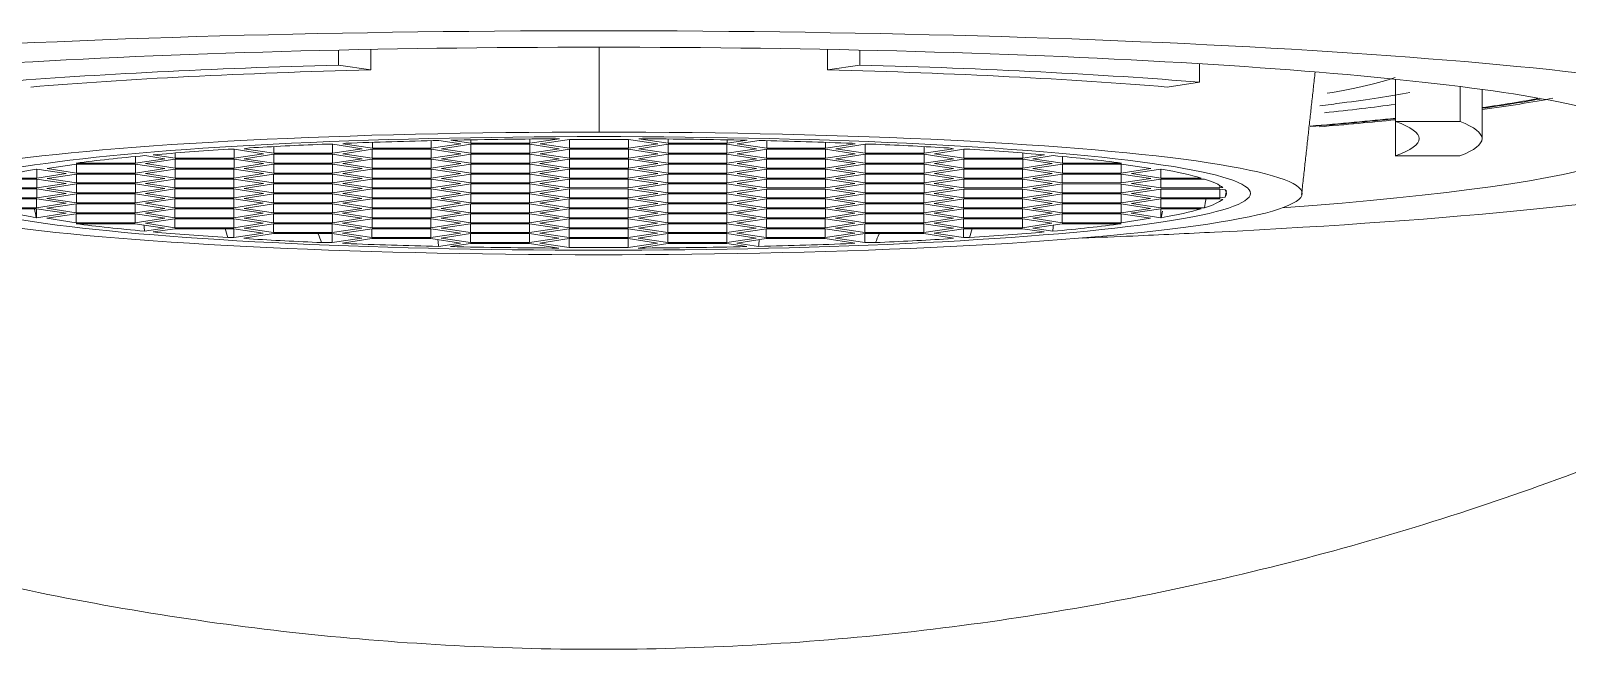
# Model space of a CAD drawing. Extents: x 1155 to 2284, y 0 to 827.
# Drawn here: x 1431.25 to 1450.82, y 231.4 to 239.27 of the extents above; entities that cross this region are included whole.
import ezdxf

# ---------------------------------------------------------------- set-up
doc = ezdxf.new("R2010")
doc.units = 0
doc.header["$LTSCALE"] = 3
doc.header["$MEASUREMENT"] = 0
doc.layers.add('1', color=7, linetype='CONTINUOUS')

msp = doc.modelspace()

# ---------------------------------------------------------------- linework, layer by layer
at = {"layer": '1', "color": 7, "linetype": 'Continuous', "lineweight": 18}
for p, q in [((1435.173, 239.024), (1435.173, 238.834)), ((1435.583, 239.033), (1435.583, 238.772)), ((1441.4, 239.033), (1441.4, 238.772)), ((1441.811, 239.024), (1441.811, 238.834)), ((1435.583, 238.772), (1435.173, 238.834)), ((1441.811, 238.834), (1441.4, 238.772)), ((1446.14, 238.851), (1446.14, 238.616)), ((1445.729, 238.554), (1446.14, 238.616)), ((1448.634, 238.653), (1448.634, 237.679)), ((1448.636, 238.653), (1448.636, 238.115)), ((1449.458, 238.56), (1449.458, 238.115)), ((1449.738, 237.897), (1449.738, 238.524)), ((1449.458, 238.115), (1448.636, 238.115)), ((1434.348, 237.796), (1434.348, 237.712)), ((1434.963, 237.825), (1435.099, 237.825)), ((1435.098, 237.825), (1435.098, 237.712)), ((1435.099, 237.825), (1435.474, 237.769)), ((1435.229, 237.832), (1435.267, 237.838)), ((1435.604, 237.775), (1435.229, 237.832)), ((1435.604, 237.85), (1435.604, 237.775)), ((1436.354, 237.871), (1436.354, 237.775)), ((1436.73, 237.832), (1436.354, 237.775)), ((1436.452, 237.874), (1436.73, 237.832)), ((1436.484, 237.769), (1436.86, 237.825)), ((1436.86, 237.838), (1436.603, 237.877)), ((1436.859, 237.825), (1436.859, 237.712)), ((1436.86, 237.882), (1436.86, 237.838)), ((1437.61, 237.838), (1436.86, 237.838)), ((1436.86, 237.825), (1437.61, 237.825)), ((1437.986, 237.895), (1437.61, 237.838)), ((1437.61, 237.893), (1437.61, 237.838)), ((1437.61, 237.825), (1437.61, 237.712)), ((1437.61, 237.825), (1437.985, 237.769)), ((1437.74, 237.832), (1438.116, 237.888)), ((1438.115, 237.775), (1437.74, 237.832)), ((1437.983, 237.895), (1437.986, 237.895)), ((1438.115, 237.888), (1438.115, 237.775)), ((1438.116, 237.888), (1438.866, 237.888)), ((1438.866, 237.888), (1438.866, 237.775)), ((1438.866, 237.888), (1439.241, 237.832)), ((1439.241, 237.832), (1438.866, 237.775)), ((1439.371, 237.838), (1438.996, 237.895)), ((1438.996, 237.895), (1438.998, 237.895)), ((1438.996, 237.769), (1439.371, 237.825)), ((1439.371, 237.892), (1439.371, 237.838)), ((1440.122, 237.838), (1439.371, 237.838)), ((1439.371, 237.825), (1439.371, 237.712)), ((1439.371, 237.825), (1440.122, 237.825)), ((1440.121, 237.825), (1440.121, 237.712)), ((1440.122, 237.882), (1440.122, 237.838)), ((1440.378, 237.877), (1440.122, 237.838)), ((1440.122, 237.825), (1440.497, 237.768)), ((1440.252, 237.832), (1440.529, 237.874)), ((1440.627, 237.775), (1440.252, 237.832)), ((1440.627, 237.871), (1440.627, 237.775)), ((1441.377, 237.85), (1441.377, 237.775)), ((1441.753, 237.832), (1441.377, 237.775)), ((1441.507, 237.768), (1441.883, 237.825)), ((1441.714, 237.837), (1441.753, 237.832)), ((1441.882, 237.825), (1441.882, 237.712)), ((1441.883, 237.825), (1442.018, 237.825)), ((1442.633, 237.796), (1442.633, 237.712)), ((1432.586, 237.67), (1432.586, 237.586)), ((1432.962, 237.642), (1432.586, 237.586)), ((1432.706, 237.681), (1432.962, 237.642)), ((1432.716, 237.579), (1433.092, 237.636)), ((1433.092, 237.649), (1432.814, 237.691)), ((1433.091, 237.636), (1433.091, 237.522)), ((1433.092, 237.714), (1433.092, 237.649)), ((1433.842, 237.649), (1433.092, 237.649)), ((1433.092, 237.636), (1433.842, 237.636)), ((1433.766, 237.762), (1433.843, 237.762)), ((1433.842, 237.762), (1433.842, 237.649)), ((1434.218, 237.705), (1433.842, 237.649)), ((1433.842, 237.636), (1433.842, 237.522)), ((1433.842, 237.636), (1434.217, 237.579)), ((1433.843, 237.762), (1434.218, 237.705)), ((1433.972, 237.642), (1434.348, 237.699)), ((1434.347, 237.586), (1433.972, 237.642)), ((1433.973, 237.769), (1434.04, 237.779)), ((1434.348, 237.712), (1433.973, 237.769)), ((1434.347, 237.699), (1434.347, 237.586)), ((1435.098, 237.712), (1434.348, 237.712)), ((1434.348, 237.699), (1435.098, 237.699)), ((1435.474, 237.769), (1435.098, 237.712)), ((1435.098, 237.699), (1435.098, 237.586)), ((1435.098, 237.699), (1435.473, 237.642)), ((1435.473, 237.642), (1435.098, 237.586)), ((1435.228, 237.705), (1435.604, 237.762)), ((1435.603, 237.649), (1435.228, 237.705)), ((1435.228, 237.579), (1435.603, 237.636)), ((1435.603, 237.762), (1435.603, 237.649)), ((1436.354, 237.649), (1435.603, 237.649)), ((1435.603, 237.636), (1435.603, 237.522)), ((1435.603, 237.636), (1436.354, 237.636)), ((1436.354, 237.775), (1435.604, 237.775)), ((1435.604, 237.762), (1436.354, 237.762)), ((1436.353, 237.636), (1436.353, 237.522)), ((1436.354, 237.762), (1436.354, 237.649)), ((1436.354, 237.762), (1436.729, 237.705)), ((1436.729, 237.705), (1436.354, 237.649)), ((1436.354, 237.636), (1436.729, 237.579)), ((1436.859, 237.712), (1436.484, 237.769)), ((1436.484, 237.642), (1436.859, 237.699)), ((1436.859, 237.586), (1436.484, 237.642)), ((1437.61, 237.712), (1436.859, 237.712)), ((1436.859, 237.699), (1436.859, 237.586)), ((1436.859, 237.699), (1437.61, 237.699)), ((1437.609, 237.699), (1437.609, 237.586)), ((1437.985, 237.642), (1437.609, 237.586)), ((1437.985, 237.769), (1437.61, 237.712)), ((1437.61, 237.699), (1437.985, 237.642)), ((1437.739, 237.579), (1438.115, 237.636)), ((1437.74, 237.705), (1438.115, 237.762)), ((1438.115, 237.649), (1437.74, 237.705)), ((1438.114, 237.636), (1438.114, 237.522)), ((1438.866, 237.775), (1438.115, 237.775)), ((1438.115, 237.762), (1438.115, 237.649)), ((1438.115, 237.762), (1438.866, 237.762)), ((1438.865, 237.649), (1438.115, 237.649)), ((1438.115, 237.636), (1438.865, 237.636)), ((1438.865, 237.762), (1438.865, 237.649)), ((1439.241, 237.705), (1438.865, 237.649)), ((1438.865, 237.636), (1438.865, 237.522)), ((1438.865, 237.636), (1439.24, 237.579)), ((1438.866, 237.762), (1439.241, 237.705)), ((1438.995, 237.642), (1439.371, 237.699)), ((1439.37, 237.585), (1438.995, 237.642)), ((1439.371, 237.712), (1438.996, 237.769)), ((1439.37, 237.699), (1439.37, 237.585)), ((1440.121, 237.712), (1439.371, 237.712)), ((1439.371, 237.699), (1440.121, 237.699)), ((1440.497, 237.768), (1440.121, 237.712)), ((1440.121, 237.699), (1440.121, 237.585)), ((1440.121, 237.699), (1440.496, 237.642)), ((1440.496, 237.642), (1440.121, 237.585)), ((1440.251, 237.705), (1440.627, 237.762)), ((1440.626, 237.649), (1440.251, 237.705)), ((1440.251, 237.579), (1440.626, 237.636)), ((1440.626, 237.762), (1440.626, 237.649)), ((1441.377, 237.649), (1440.626, 237.649)), ((1440.626, 237.636), (1440.626, 237.522)), ((1440.626, 237.636), (1441.377, 237.636)), ((1441.377, 237.775), (1440.627, 237.775)), ((1440.627, 237.762), (1441.377, 237.762)), ((1441.376, 237.636), (1441.376, 237.522)), ((1441.377, 237.762), (1441.377, 237.649)), ((1441.377, 237.762), (1441.752, 237.705)), ((1441.752, 237.705), (1441.377, 237.649)), ((1441.377, 237.636), (1441.752, 237.579)), ((1441.882, 237.712), (1441.507, 237.768)), ((1441.507, 237.642), (1441.882, 237.699)), ((1441.882, 237.585), (1441.507, 237.642)), ((1442.633, 237.712), (1441.882, 237.712)), ((1441.882, 237.699), (1441.882, 237.585)), ((1441.882, 237.699), (1442.633, 237.699)), ((1442.632, 237.699), (1442.632, 237.585)), ((1443.008, 237.642), (1442.632, 237.585)), ((1443.008, 237.768), (1442.633, 237.712)), ((1442.633, 237.699), (1443.008, 237.642)), ((1442.762, 237.579), (1443.138, 237.635)), ((1442.763, 237.705), (1443.138, 237.762)), ((1443.138, 237.649), (1442.763, 237.705)), ((1442.941, 237.779), (1443.008, 237.768)), ((1443.137, 237.635), (1443.137, 237.522)), ((1443.138, 237.762), (1443.138, 237.649)), ((1443.138, 237.762), (1443.215, 237.762)), ((1443.888, 237.649), (1443.138, 237.649)), ((1443.138, 237.635), (1443.888, 237.635)), ((1443.888, 237.714), (1443.888, 237.649)), ((1444.166, 237.69), (1443.888, 237.649)), ((1443.888, 237.635), (1443.888, 237.522)), ((1443.888, 237.635), (1444.263, 237.579)), ((1444.018, 237.642), (1444.275, 237.681)), ((1444.393, 237.585), (1444.018, 237.642)), ((1444.393, 237.67), (1444.393, 237.585)), ((1448.634, 237.679), (1449.456, 237.679)), ((1431.326, 237.509), (1431.33, 237.509)), ((1431.33, 237.509), (1431.33, 237.396)), ((1431.33, 237.509), (1431.705, 237.453)), ((1431.705, 237.453), (1431.33, 237.396)), ((1431.46, 237.516), (1431.836, 237.573)), ((1431.835, 237.459), (1431.46, 237.516)), ((1431.46, 237.39), (1431.835, 237.446)), ((1431.836, 237.586), (1431.833, 237.586)), ((1431.835, 237.459), (1431.835, 237.573)), ((1432.586, 237.459), (1431.835, 237.459)), ((1431.835, 237.333), (1431.835, 237.446)), ((1431.835, 237.446), (1432.586, 237.446)), ((1431.836, 237.586), (1431.836, 237.586)), ((1432.586, 237.586), (1431.836, 237.586)), ((1431.836, 237.573), (1432.586, 237.573)), ((1432.585, 237.446), (1432.585, 237.333)), ((1432.586, 237.573), (1432.586, 237.459)), ((1432.586, 237.573), (1432.961, 237.516)), ((1432.961, 237.516), (1432.586, 237.459)), ((1432.586, 237.446), (1432.961, 237.39)), ((1433.091, 237.522), (1432.716, 237.579)), ((1432.716, 237.453), (1433.091, 237.509)), ((1433.091, 237.396), (1432.716, 237.453)), ((1433.842, 237.522), (1433.091, 237.522)), ((1433.091, 237.396), (1433.091, 237.509)), ((1433.091, 237.509), (1433.842, 237.509)), ((1433.841, 237.509), (1433.841, 237.396)), ((1434.217, 237.453), (1433.841, 237.396)), ((1434.217, 237.579), (1433.842, 237.522)), ((1433.842, 237.509), (1434.217, 237.453)), ((1433.971, 237.39), (1434.347, 237.446)), ((1433.972, 237.516), (1434.347, 237.573)), ((1434.347, 237.459), (1433.972, 237.516)), ((1434.346, 237.333), (1434.346, 237.446)), ((1435.098, 237.586), (1434.347, 237.586)), ((1434.347, 237.573), (1434.347, 237.459)), ((1434.347, 237.573), (1435.098, 237.573)), ((1435.097, 237.459), (1434.347, 237.459)), ((1434.347, 237.446), (1435.097, 237.446)), ((1435.097, 237.573), (1435.097, 237.459)), ((1435.473, 237.516), (1435.097, 237.459)), ((1435.097, 237.446), (1435.097, 237.333)), ((1435.097, 237.446), (1435.472, 237.39)), ((1435.098, 237.573), (1435.473, 237.516)), ((1435.227, 237.453), (1435.603, 237.509)), ((1435.602, 237.396), (1435.227, 237.453)), ((1435.603, 237.522), (1435.228, 237.579)), ((1435.602, 237.509), (1435.602, 237.396)), ((1436.353, 237.522), (1435.603, 237.522)), ((1435.603, 237.509), (1436.353, 237.509)), ((1436.729, 237.579), (1436.353, 237.522)), ((1436.353, 237.509), (1436.353, 237.396)), ((1436.353, 237.509), (1436.728, 237.453)), ((1436.728, 237.453), (1436.353, 237.396)), ((1436.483, 237.516), (1436.859, 237.572)), ((1436.858, 237.459), (1436.483, 237.516)), ((1436.483, 237.389), (1436.858, 237.446)), ((1436.858, 237.572), (1436.858, 237.459)), ((1437.609, 237.459), (1436.858, 237.459)), ((1436.858, 237.446), (1436.858, 237.333)), ((1436.858, 237.446), (1437.609, 237.446)), ((1437.609, 237.586), (1436.859, 237.586)), ((1436.859, 237.572), (1437.609, 237.572)), ((1437.608, 237.446), (1437.608, 237.333)), ((1437.609, 237.572), (1437.609, 237.459)), ((1437.609, 237.572), (1437.984, 237.516)), ((1437.984, 237.516), (1437.609, 237.459)), ((1437.609, 237.446), (1437.984, 237.389)), ((1438.114, 237.522), (1437.739, 237.579)), ((1437.739, 237.453), (1438.114, 237.509)), ((1438.114, 237.396), (1437.739, 237.453)), ((1438.865, 237.522), (1438.114, 237.522)), ((1438.114, 237.509), (1438.114, 237.396)), ((1438.114, 237.509), (1438.865, 237.509)), ((1438.864, 237.509), (1438.864, 237.396)), ((1439.24, 237.453), (1438.864, 237.396)), ((1439.24, 237.579), (1438.865, 237.522)), ((1438.865, 237.509), (1439.24, 237.453)), ((1438.994, 237.389), (1439.37, 237.446)), ((1438.995, 237.516), (1439.37, 237.572)), ((1439.37, 237.459), (1438.995, 237.516)), ((1439.369, 237.446), (1439.369, 237.333)), ((1440.121, 237.585), (1439.37, 237.585)), ((1439.37, 237.572), (1439.37, 237.459)), ((1439.37, 237.572), (1440.121, 237.572)), ((1440.12, 237.459), (1439.37, 237.459)), ((1439.37, 237.446), (1440.12, 237.446)), ((1440.12, 237.572), (1440.12, 237.459)), ((1440.496, 237.516), (1440.12, 237.459)), ((1440.12, 237.446), (1440.12, 237.333)), ((1440.12, 237.446), (1440.495, 237.389)), ((1440.121, 237.572), (1440.496, 237.516)), ((1440.25, 237.453), (1440.626, 237.509)), ((1440.625, 237.396), (1440.25, 237.453)), ((1440.626, 237.522), (1440.251, 237.579)), ((1440.625, 237.509), (1440.625, 237.396)), ((1441.376, 237.522), (1440.626, 237.522)), ((1440.626, 237.509), (1441.376, 237.509)), ((1441.752, 237.579), (1441.376, 237.522)), ((1441.376, 237.509), (1441.376, 237.396)), ((1441.376, 237.509), (1441.751, 237.453)), ((1441.751, 237.453), (1441.376, 237.396)), ((1441.506, 237.516), (1441.882, 237.572)), ((1441.881, 237.459), (1441.506, 237.516)), ((1441.506, 237.389), (1441.881, 237.446)), ((1441.881, 237.572), (1441.881, 237.459)), ((1442.632, 237.459), (1441.881, 237.459)), ((1441.881, 237.446), (1441.881, 237.333)), ((1441.881, 237.446), (1442.632, 237.446)), ((1442.632, 237.585), (1441.882, 237.585)), ((1441.882, 237.572), (1442.632, 237.572)), ((1442.631, 237.446), (1442.631, 237.333)), ((1442.632, 237.572), (1442.632, 237.459)), ((1442.632, 237.572), (1443.007, 237.516)), ((1443.007, 237.516), (1442.632, 237.459)), ((1442.632, 237.446), (1443.007, 237.389)), ((1443.137, 237.522), (1442.762, 237.579)), ((1442.762, 237.452), (1443.137, 237.509)), ((1443.137, 237.396), (1442.762, 237.452)), ((1443.888, 237.522), (1443.137, 237.522)), ((1443.137, 237.509), (1443.137, 237.396)), ((1443.137, 237.509), (1443.888, 237.509)), ((1443.887, 237.509), (1443.887, 237.396)), ((1444.263, 237.452), (1443.887, 237.396)), ((1444.263, 237.579), (1443.888, 237.522)), ((1443.888, 237.509), (1444.263, 237.452)), ((1444.017, 237.389), (1444.393, 237.446)), ((1444.018, 237.516), (1444.393, 237.572)), ((1444.393, 237.459), (1444.018, 237.516)), ((1444.392, 237.446), (1444.392, 237.333)), ((1445.144, 237.585), (1444.393, 237.585)), ((1444.393, 237.572), (1444.393, 237.459)), ((1444.393, 237.572), (1445.144, 237.572)), ((1445.143, 237.459), (1444.393, 237.459)), ((1444.393, 237.446), (1445.143, 237.446)), ((1445.143, 237.572), (1445.143, 237.459)), ((1445.519, 237.516), (1445.143, 237.459)), ((1445.143, 237.446), (1445.143, 237.333)), ((1445.143, 237.446), (1445.518, 237.389)), ((1445.144, 237.586), (1445.144, 237.585)), ((1445.146, 237.586), (1445.144, 237.585)), ((1445.144, 237.572), (1445.519, 237.516)), ((1445.273, 237.452), (1445.649, 237.509)), ((1445.648, 237.396), (1445.273, 237.452)), ((1445.648, 237.509), (1445.648, 237.396)), ((1445.649, 237.509), (1445.653, 237.509)), ((1431.329, 237.27), (1430.579, 237.27)), ((1430.579, 237.257), (1431.329, 237.257)), ((1430.774, 237.383), (1431.33, 237.383)), ((1431.33, 237.396), (1430.817, 237.396)), ((1431.329, 237.383), (1431.329, 237.27)), ((1431.705, 237.326), (1431.329, 237.27)), ((1431.329, 237.257), (1431.329, 237.143)), ((1431.329, 237.257), (1431.704, 237.2)), ((1431.33, 237.383), (1431.705, 237.326)), ((1431.459, 237.263), (1431.835, 237.32)), ((1431.834, 237.207), (1431.459, 237.263)), ((1431.835, 237.333), (1431.46, 237.39)), ((1431.834, 237.207), (1431.834, 237.32)), ((1432.585, 237.207), (1431.834, 237.207)), ((1432.585, 237.333), (1431.835, 237.333)), ((1431.835, 237.32), (1432.585, 237.32)), ((1432.961, 237.39), (1432.585, 237.333)), ((1432.585, 237.32), (1432.585, 237.207)), ((1432.585, 237.32), (1432.96, 237.263)), ((1432.96, 237.263), (1432.585, 237.207)), ((1432.715, 237.326), (1433.091, 237.383)), ((1433.09, 237.27), (1432.715, 237.326)), ((1432.715, 237.2), (1433.09, 237.257)), ((1433.09, 237.27), (1433.09, 237.383)), ((1433.841, 237.27), (1433.09, 237.27)), ((1433.09, 237.143), (1433.09, 237.257)), ((1433.09, 237.257), (1433.841, 237.257)), ((1433.841, 237.396), (1433.091, 237.396)), ((1433.091, 237.383), (1433.841, 237.383)), ((1433.84, 237.257), (1433.84, 237.143)), ((1433.841, 237.383), (1433.841, 237.27)), ((1433.841, 237.383), (1434.216, 237.326)), ((1434.216, 237.326), (1433.841, 237.27)), ((1433.841, 237.257), (1434.216, 237.2)), ((1434.346, 237.333), (1433.971, 237.39)), ((1433.971, 237.263), (1434.346, 237.32)), ((1434.346, 237.207), (1433.971, 237.263)), ((1435.097, 237.333), (1434.346, 237.333)), ((1434.346, 237.207), (1434.346, 237.32)), ((1434.346, 237.32), (1435.097, 237.32)), ((1435.096, 237.206), (1434.346, 237.207)), ((1435.096, 237.32), (1435.096, 237.206)), ((1435.472, 237.263), (1435.096, 237.206)), ((1435.472, 237.39), (1435.097, 237.333)), ((1435.097, 237.32), (1435.472, 237.263)), ((1435.226, 237.2), (1435.602, 237.257)), ((1435.227, 237.326), (1435.602, 237.383)), ((1435.602, 237.27), (1435.227, 237.326)), ((1435.601, 237.143), (1435.601, 237.257)), ((1436.353, 237.396), (1435.602, 237.396)), ((1435.602, 237.27), (1435.602, 237.383)), ((1435.602, 237.383), (1436.353, 237.383)), ((1436.352, 237.27), (1435.602, 237.27)), ((1435.602, 237.257), (1436.352, 237.257)), ((1436.352, 237.383), (1436.352, 237.27)), ((1436.728, 237.326), (1436.352, 237.27)), ((1436.352, 237.257), (1436.352, 237.143)), ((1436.352, 237.257), (1436.727, 237.2)), ((1436.353, 237.383), (1436.728, 237.326)), ((1436.482, 237.263), (1436.858, 237.32)), ((1436.857, 237.206), (1436.482, 237.263)), ((1436.858, 237.333), (1436.483, 237.389)), ((1436.857, 237.206), (1436.857, 237.32)), ((1437.608, 237.206), (1436.857, 237.206)), ((1437.608, 237.333), (1436.858, 237.333)), ((1436.858, 237.32), (1437.608, 237.32)), ((1437.984, 237.389), (1437.608, 237.333)), ((1437.608, 237.32), (1437.608, 237.206)), ((1437.608, 237.32), (1437.983, 237.263)), ((1437.983, 237.263), (1437.608, 237.206)), ((1437.738, 237.326), (1438.114, 237.383)), ((1438.113, 237.27), (1437.738, 237.326)), ((1437.738, 237.2), (1438.113, 237.257)), ((1438.113, 237.383), (1438.113, 237.27)), ((1438.864, 237.27), (1438.113, 237.27)), ((1438.113, 237.257), (1438.864, 237.256)), ((1438.113, 237.143), (1438.113, 237.256)), ((1438.864, 237.396), (1438.114, 237.396)), ((1438.114, 237.383), (1438.864, 237.383)), ((1438.863, 237.143), (1438.863, 237.257)), ((1438.864, 237.383), (1438.864, 237.27)), ((1438.864, 237.383), (1439.239, 237.326)), ((1439.239, 237.326), (1438.864, 237.27)), ((1438.864, 237.256), (1439.239, 237.2)), ((1439.369, 237.333), (1438.994, 237.389)), ((1438.994, 237.263), (1439.369, 237.32)), ((1439.369, 237.206), (1438.994, 237.263)), ((1440.12, 237.333), (1439.369, 237.333)), ((1439.369, 237.32), (1439.369, 237.206)), ((1439.369, 237.32), (1440.12, 237.32)), ((1440.119, 237.206), (1439.369, 237.206)), ((1440.119, 237.32), (1440.119, 237.206)), ((1440.495, 237.263), (1440.119, 237.206)), ((1440.495, 237.389), (1440.12, 237.333)), ((1440.12, 237.32), (1440.495, 237.263)), ((1440.249, 237.2), (1440.625, 237.256)), ((1440.25, 237.326), (1440.625, 237.383)), ((1440.625, 237.27), (1440.25, 237.326)), ((1440.624, 237.256), (1440.624, 237.143)), ((1441.376, 237.396), (1440.625, 237.396)), ((1440.625, 237.383), (1440.625, 237.27)), ((1440.625, 237.383), (1441.376, 237.383)), ((1441.375, 237.269), (1440.625, 237.27)), ((1440.625, 237.256), (1441.375, 237.256)), ((1441.375, 237.383), (1441.375, 237.269)), ((1441.751, 237.326), (1441.375, 237.269)), ((1441.375, 237.256), (1441.375, 237.143)), ((1441.375, 237.256), (1441.75, 237.2)), ((1441.376, 237.383), (1441.751, 237.326)), ((1441.505, 237.263), (1441.881, 237.32)), ((1441.88, 237.206), (1441.505, 237.263)), ((1441.881, 237.333), (1441.506, 237.389)), ((1441.88, 237.32), (1441.88, 237.206)), ((1442.631, 237.206), (1441.88, 237.206)), ((1442.631, 237.333), (1441.881, 237.333)), ((1441.881, 237.32), (1442.631, 237.32)), ((1443.007, 237.389), (1442.631, 237.333)), ((1442.631, 237.32), (1442.631, 237.206)), ((1442.631, 237.32), (1443.006, 237.263)), ((1443.006, 237.263), (1442.631, 237.206)), ((1442.761, 237.326), (1443.137, 237.383)), ((1443.136, 237.269), (1442.761, 237.326)), ((1442.761, 237.2), (1443.136, 237.256)), ((1443.136, 237.383), (1443.136, 237.269)), ((1443.887, 237.269), (1443.136, 237.269)), ((1443.136, 237.256), (1443.136, 237.143)), ((1443.136, 237.256), (1443.887, 237.256)), ((1443.887, 237.396), (1443.137, 237.396)), ((1443.137, 237.383), (1443.887, 237.383)), ((1443.886, 237.256), (1443.886, 237.143)), ((1443.887, 237.383), (1443.887, 237.269)), ((1443.887, 237.383), (1444.262, 237.326)), ((1444.262, 237.326), (1443.887, 237.269)), ((1443.887, 237.256), (1444.262, 237.2)), ((1444.392, 237.333), (1444.017, 237.389)), ((1444.017, 237.263), (1444.392, 237.32)), ((1444.392, 237.206), (1444.017, 237.263)), ((1445.143, 237.333), (1444.392, 237.333)), ((1444.392, 237.32), (1445.143, 237.319)), ((1444.392, 237.319), (1444.392, 237.206)), ((1445.142, 237.206), (1444.392, 237.206)), ((1445.142, 237.32), (1445.142, 237.206)), ((1445.518, 237.263), (1445.142, 237.206)), ((1445.518, 237.389), (1445.143, 237.333)), ((1445.143, 237.319), (1445.518, 237.263)), ((1445.272, 237.2), (1445.648, 237.256)), ((1445.273, 237.326), (1445.648, 237.383)), ((1445.648, 237.269), (1445.273, 237.326)), ((1445.647, 237.256), (1445.647, 237.143)), ((1446.161, 237.396), (1445.648, 237.396)), ((1445.648, 237.383), (1445.648, 237.269)), ((1445.648, 237.383), (1446.203, 237.383)), ((1446.398, 237.269), (1445.648, 237.269)), ((1445.648, 237.256), (1446.398, 237.256)), ((1446.398, 237.301), (1446.398, 237.269)), ((1446.437, 237.275), (1446.398, 237.269)), ((1446.398, 237.256), (1446.398, 237.143)), ((1446.398, 237.256), (1446.466, 237.246)), ((1431.329, 237.143), (1430.578, 237.143)), ((1430.578, 237.13), (1431.329, 237.13)), ((1431.328, 237.017), (1430.773, 237.017)), ((1431.328, 237.13), (1431.328, 237.017)), ((1431.704, 237.074), (1431.328, 237.017)), ((1431.704, 237.2), (1431.329, 237.143)), ((1431.329, 237.13), (1431.704, 237.074)), ((1431.458, 237.011), (1431.834, 237.067)), ((1431.833, 236.954), (1431.458, 237.011)), ((1431.459, 237.137), (1431.834, 237.194)), ((1431.834, 237.08), (1431.459, 237.137)), ((1431.833, 236.954), (1431.833, 237.067)), ((1431.834, 237.194), (1432.585, 237.194)), ((1431.834, 237.08), (1431.834, 237.193)), ((1432.584, 237.08), (1431.834, 237.08)), ((1431.834, 237.067), (1432.584, 237.067)), ((1432.584, 237.194), (1432.584, 237.08)), ((1432.96, 237.137), (1432.584, 237.08)), ((1432.584, 237.067), (1432.584, 236.954)), ((1432.584, 237.067), (1432.959, 237.01)), ((1432.959, 237.01), (1432.584, 236.954)), ((1432.585, 237.194), (1432.96, 237.137)), ((1432.714, 237.074), (1433.09, 237.13)), ((1433.089, 237.017), (1432.714, 237.074)), ((1433.09, 237.143), (1432.715, 237.2)), ((1433.089, 237.017), (1433.089, 237.13)), ((1433.84, 237.017), (1433.089, 237.017)), ((1433.84, 237.143), (1433.09, 237.143)), ((1433.09, 237.13), (1433.84, 237.13)), ((1434.216, 237.2), (1433.84, 237.143)), ((1433.84, 237.13), (1433.84, 237.017)), ((1433.84, 237.13), (1434.215, 237.074)), ((1434.215, 237.074), (1433.84, 237.017)), ((1433.97, 237.137), (1434.346, 237.193)), ((1434.345, 237.08), (1433.97, 237.137)), ((1433.97, 237.01), (1434.345, 237.067)), ((1434.345, 236.954), (1433.97, 237.01)), ((1434.345, 237.08), (1434.345, 237.193)), ((1435.096, 237.08), (1434.345, 237.08)), ((1434.345, 236.954), (1434.345, 237.067)), ((1434.345, 237.067), (1435.096, 237.067)), ((1434.346, 237.193), (1435.096, 237.193)), ((1435.095, 236.954), (1435.095, 237.067)), ((1435.471, 237.01), (1435.095, 236.954)), ((1435.096, 237.193), (1435.096, 237.08)), ((1435.096, 237.193), (1435.471, 237.137)), ((1435.471, 237.137), (1435.096, 237.08)), ((1435.096, 237.067), (1435.471, 237.01)), ((1435.601, 237.143), (1435.226, 237.2)), ((1435.226, 237.074), (1435.601, 237.13)), ((1435.601, 237.017), (1435.226, 237.074)), ((1436.352, 237.143), (1435.601, 237.143)), ((1435.601, 237.017), (1435.601, 237.13)), ((1435.601, 237.13), (1436.352, 237.13)), ((1436.351, 237.017), (1435.601, 237.017)), ((1436.351, 237.017), (1436.351, 237.13)), ((1436.727, 237.074), (1436.351, 237.017)), ((1436.727, 237.2), (1436.352, 237.143)), ((1436.352, 237.13), (1436.727, 237.074)), ((1436.481, 237.01), (1436.857, 237.067)), ((1436.856, 236.954), (1436.481, 237.01)), ((1436.482, 237.137), (1436.857, 237.193)), ((1436.857, 237.08), (1436.482, 237.137)), ((1436.856, 236.954), (1436.856, 237.067)), ((1436.857, 237.08), (1436.857, 237.193)), ((1436.857, 237.193), (1437.608, 237.193)), ((1437.607, 237.08), (1436.857, 237.08)), ((1436.857, 237.067), (1437.607, 237.067)), ((1437.607, 237.08), (1437.607, 237.193)), ((1437.983, 237.137), (1437.607, 237.08)), ((1437.607, 236.954), (1437.607, 237.067)), ((1437.607, 237.067), (1437.982, 237.01)), ((1437.982, 237.01), (1437.607, 236.954)), ((1437.608, 237.193), (1437.983, 237.137)), ((1437.737, 237.074), (1438.113, 237.13)), ((1438.112, 237.017), (1437.737, 237.074)), ((1438.113, 237.143), (1437.738, 237.2)), ((1438.112, 237.017), (1438.112, 237.13)), ((1438.863, 237.017), (1438.112, 237.017)), ((1438.863, 237.143), (1438.113, 237.143)), ((1438.113, 237.13), (1438.863, 237.13)), ((1439.239, 237.2), (1438.863, 237.143)), ((1438.863, 237.017), (1438.863, 237.13)), ((1438.863, 237.13), (1439.238, 237.073)), ((1439.238, 237.073), (1438.863, 237.017)), ((1438.993, 237.137), (1439.369, 237.193)), ((1439.368, 237.08), (1438.993, 237.137)), ((1438.993, 237.01), (1439.368, 237.067)), ((1439.368, 236.954), (1438.993, 237.01)), ((1439.368, 237.193), (1439.368, 237.08)), ((1440.119, 237.08), (1439.368, 237.08)), ((1439.368, 237.067), (1439.368, 236.954)), ((1439.368, 237.067), (1440.119, 237.067)), ((1439.369, 237.193), (1440.119, 237.193)), ((1440.118, 236.954), (1440.118, 237.067)), ((1440.494, 237.01), (1440.118, 236.954)), ((1440.119, 237.08), (1440.119, 237.193)), ((1440.119, 237.193), (1440.494, 237.137)), ((1440.494, 237.137), (1440.119, 237.08)), ((1440.119, 237.067), (1440.494, 237.01)), ((1440.624, 237.143), (1440.249, 237.2)), ((1440.249, 237.073), (1440.624, 237.13)), ((1440.624, 237.017), (1440.249, 237.073)), ((1441.375, 237.143), (1440.624, 237.143)), ((1440.624, 237.13), (1440.624, 237.017)), ((1440.624, 237.13), (1441.375, 237.13)), ((1441.374, 237.017), (1440.624, 237.017)), ((1441.374, 237.017), (1441.374, 237.13)), ((1441.75, 237.073), (1441.374, 237.017)), ((1441.75, 237.2), (1441.375, 237.143)), ((1441.375, 237.13), (1441.75, 237.073)), ((1441.504, 237.01), (1441.88, 237.067)), ((1441.879, 236.954), (1441.504, 237.01)), ((1441.505, 237.137), (1441.88, 237.193)), ((1441.88, 237.08), (1441.505, 237.137)), ((1441.879, 237.067), (1441.879, 236.954)), ((1441.88, 237.193), (1441.88, 237.08)), ((1441.88, 237.193), (1442.631, 237.193)), ((1442.63, 237.08), (1441.88, 237.08)), ((1441.88, 237.067), (1442.63, 237.067)), ((1442.63, 237.193), (1442.63, 237.08)), ((1443.006, 237.137), (1442.63, 237.08)), ((1442.63, 236.954), (1442.63, 237.067)), ((1442.63, 237.067), (1443.005, 237.01)), ((1443.005, 237.01), (1442.63, 236.954)), ((1442.631, 237.193), (1443.006, 237.137)), ((1442.76, 237.073), (1443.136, 237.13)), ((1443.135, 237.017), (1442.76, 237.073)), ((1443.136, 237.143), (1442.761, 237.2)), ((1443.135, 237.13), (1443.135, 237.017)), ((1443.886, 237.017), (1443.135, 237.017)), ((1443.886, 237.143), (1443.136, 237.143)), ((1443.136, 237.13), (1443.886, 237.13)), ((1444.262, 237.2), (1443.886, 237.143)), ((1443.886, 237.13), (1443.886, 237.017)), ((1443.886, 237.13), (1444.261, 237.073)), ((1444.261, 237.073), (1443.886, 237.017)), ((1444.016, 237.137), (1444.392, 237.193)), ((1444.391, 237.08), (1444.016, 237.137)), ((1444.016, 237.01), (1444.391, 237.067)), ((1444.391, 236.953), (1444.016, 237.01)), ((1444.391, 237.193), (1444.391, 237.08)), ((1445.142, 237.08), (1444.391, 237.08)), ((1444.391, 237.067), (1444.391, 236.953)), ((1444.391, 237.067), (1445.142, 237.067)), ((1444.392, 237.193), (1445.142, 237.193)), ((1445.141, 237.067), (1445.141, 236.953)), ((1445.517, 237.01), (1445.141, 236.953)), ((1445.142, 237.193), (1445.142, 237.08)), ((1445.142, 237.193), (1445.517, 237.136)), ((1445.517, 237.136), (1445.142, 237.08)), ((1445.142, 237.067), (1445.517, 237.01)), ((1445.647, 237.143), (1445.272, 237.2)), ((1445.272, 237.073), (1445.647, 237.13)), ((1445.647, 237.017), (1445.272, 237.073)), ((1446.398, 237.143), (1445.647, 237.143)), ((1445.647, 237.13), (1445.647, 237.017)), ((1445.647, 237.13), (1446.398, 237.13)), ((1446.202, 237.017), (1445.647, 237.017)), ((1446.465, 237.153), (1446.398, 237.143)), ((1446.398, 237.13), (1446.436, 237.124)), ((1430.815, 237.004), (1431.328, 237.004)), ((1431.328, 236.891), (1431.323, 236.891)), ((1431.328, 237.004), (1431.328, 236.891)), ((1431.328, 237.004), (1431.703, 236.947)), ((1431.703, 236.947), (1431.328, 236.891)), ((1431.458, 236.884), (1431.833, 236.941)), ((1431.833, 236.827), (1431.458, 236.884)), ((1431.83, 236.814), (1431.833, 236.814)), ((1432.584, 236.954), (1431.833, 236.954)), ((1431.833, 236.827), (1431.833, 236.941)), ((1431.833, 236.941), (1432.584, 236.941)), ((1432.583, 236.827), (1431.833, 236.827)), ((1431.833, 236.814), (1432.583, 236.814)), ((1432.583, 236.827), (1432.583, 236.941)), ((1432.959, 236.884), (1432.583, 236.827)), ((1432.583, 236.814), (1432.958, 236.758)), ((1432.584, 236.941), (1432.959, 236.884)), ((1432.713, 236.821), (1433.089, 236.878)), ((1433.088, 236.764), (1432.713, 236.821)), ((1432.714, 236.947), (1433.089, 237.004)), ((1433.089, 236.891), (1432.714, 236.947)), ((1433.088, 236.764), (1433.088, 236.877)), ((1433.089, 236.891), (1433.089, 237.004)), ((1433.089, 237.004), (1433.84, 237.004)), ((1433.839, 236.891), (1433.089, 236.891)), ((1433.089, 236.878), (1433.839, 236.878)), ((1433.839, 236.891), (1433.839, 237.004)), ((1434.215, 236.947), (1433.839, 236.891)), ((1433.839, 236.764), (1433.839, 236.878)), ((1433.839, 236.878), (1434.214, 236.821)), ((1434.214, 236.821), (1433.839, 236.764)), ((1433.84, 237.004), (1434.215, 236.947)), ((1433.969, 236.884), (1434.345, 236.941)), ((1434.344, 236.827), (1433.969, 236.884)), ((1433.969, 236.758), (1434.344, 236.814)), ((1434.344, 236.827), (1434.344, 236.941)), ((1435.095, 236.827), (1434.344, 236.827)), ((1434.344, 236.701), (1434.344, 236.814)), ((1434.344, 236.814), (1435.095, 236.814)), ((1435.095, 236.954), (1434.345, 236.954)), ((1434.345, 236.941), (1435.095, 236.941)), ((1435.094, 236.701), (1435.094, 236.814)), ((1435.095, 236.827), (1435.095, 236.941)), ((1435.095, 236.941), (1435.47, 236.884)), ((1435.47, 236.884), (1435.095, 236.827)), ((1435.095, 236.814), (1435.47, 236.758)), ((1435.225, 236.947), (1435.601, 237.004)), ((1435.6, 236.891), (1435.225, 236.947)), ((1435.225, 236.821), (1435.6, 236.877)), ((1435.6, 236.764), (1435.225, 236.821)), ((1435.6, 236.891), (1435.6, 237.004)), ((1436.351, 236.891), (1435.6, 236.891)), ((1435.6, 236.764), (1435.6, 236.877)), ((1435.6, 236.877), (1436.351, 236.877)), ((1435.601, 237.004), (1436.351, 237.004)), ((1436.35, 236.764), (1436.35, 236.877)), ((1436.726, 236.821), (1436.35, 236.764)), ((1436.351, 236.891), (1436.351, 237.004)), ((1436.351, 237.004), (1436.726, 236.947)), ((1436.726, 236.947), (1436.351, 236.891)), ((1436.351, 236.877), (1436.726, 236.821)), ((1436.48, 236.758), (1436.856, 236.814)), ((1436.481, 236.884), (1436.856, 236.941)), ((1436.856, 236.827), (1436.481, 236.884)), ((1436.855, 236.701), (1436.855, 236.814)), ((1437.607, 236.954), (1436.856, 236.954)), ((1436.856, 236.827), (1436.856, 236.941)), ((1436.856, 236.941), (1437.607, 236.941)), ((1437.606, 236.827), (1436.856, 236.827)), ((1436.856, 236.814), (1437.606, 236.814)), ((1437.606, 236.827), (1437.606, 236.941)), ((1437.982, 236.884), (1437.606, 236.827)), ((1437.606, 236.701), (1437.606, 236.814)), ((1437.606, 236.814), (1437.981, 236.758)), ((1437.607, 236.941), (1437.982, 236.884)), ((1437.736, 236.821), (1438.112, 236.877)), ((1438.111, 236.764), (1437.736, 236.821)), ((1437.737, 236.947), (1438.112, 237.004)), ((1438.112, 236.89), (1437.737, 236.947)), ((1438.111, 236.764), (1438.111, 236.877)), ((1438.112, 236.89), (1438.112, 237.004)), ((1438.112, 237.004), (1438.863, 237.004)), ((1438.862, 236.89), (1438.112, 236.89)), ((1438.112, 236.877), (1438.862, 236.877)), ((1438.862, 236.89), (1438.862, 237.004)), ((1439.238, 236.947), (1438.862, 236.89)), ((1438.862, 236.764), (1438.862, 236.877)), ((1438.862, 236.877), (1439.237, 236.821)), ((1439.237, 236.821), (1438.862, 236.764)), ((1438.863, 237.004), (1439.238, 236.947)), ((1438.992, 236.884), (1439.368, 236.941)), ((1439.367, 236.827), (1438.992, 236.884)), ((1438.992, 236.758), (1439.367, 236.814)), ((1439.367, 236.94), (1439.367, 236.827)), ((1440.118, 236.827), (1439.367, 236.827)), ((1439.367, 236.814), (1439.367, 236.701)), ((1439.367, 236.814), (1440.118, 236.814)), ((1440.118, 236.954), (1439.368, 236.954)), ((1439.368, 236.941), (1440.118, 236.941)), ((1440.117, 236.701), (1440.117, 236.814)), ((1440.118, 236.827), (1440.118, 236.941)), ((1440.118, 236.941), (1440.493, 236.884)), ((1440.493, 236.884), (1440.118, 236.827)), ((1440.118, 236.814), (1440.493, 236.757)), ((1440.248, 236.947), (1440.624, 237.004)), ((1440.623, 236.89), (1440.248, 236.947)), ((1440.248, 236.821), (1440.623, 236.877)), ((1440.623, 236.764), (1440.248, 236.821)), ((1440.623, 237.004), (1440.623, 236.89)), ((1441.374, 236.89), (1440.623, 236.89)), ((1440.623, 236.877), (1440.623, 236.764)), ((1440.623, 236.877), (1441.374, 236.877)), ((1440.624, 237.004), (1441.374, 237.004)), ((1441.373, 236.764), (1441.373, 236.877)), ((1441.749, 236.821), (1441.373, 236.764)), ((1441.374, 236.89), (1441.374, 237.004)), ((1441.374, 237.004), (1441.749, 236.947)), ((1441.749, 236.947), (1441.374, 236.89)), ((1441.374, 236.877), (1441.749, 236.821)), ((1441.503, 236.757), (1441.879, 236.814)), ((1441.504, 236.884), (1441.879, 236.94)), ((1441.879, 236.827), (1441.504, 236.884)), ((1441.878, 236.814), (1441.878, 236.701)), ((1442.63, 236.954), (1441.879, 236.954)), ((1441.879, 236.94), (1441.879, 236.827)), ((1441.879, 236.94), (1442.63, 236.94)), ((1442.629, 236.827), (1441.879, 236.827)), ((1441.879, 236.814), (1442.629, 236.814)), ((1442.629, 236.827), (1442.629, 236.94)), ((1443.005, 236.884), (1442.629, 236.827)), ((1442.629, 236.701), (1442.629, 236.814)), ((1442.629, 236.814), (1443.004, 236.757)), ((1442.63, 236.94), (1443.005, 236.884)), ((1442.759, 236.821), (1443.135, 236.877)), ((1443.134, 236.764), (1442.759, 236.821)), ((1442.76, 236.947), (1443.135, 237.004)), ((1443.135, 236.89), (1442.76, 236.947)), ((1443.134, 236.877), (1443.134, 236.764)), ((1443.135, 237.004), (1443.135, 236.89)), ((1443.135, 237.004), (1443.886, 237.004)), ((1443.885, 236.89), (1443.135, 236.89)), ((1443.135, 236.877), (1443.885, 236.877)), ((1443.885, 236.89), (1443.885, 237.004)), ((1444.261, 236.947), (1443.885, 236.89)), ((1443.885, 236.764), (1443.885, 236.877)), ((1443.885, 236.877), (1444.26, 236.821)), ((1444.26, 236.821), (1443.885, 236.764)), ((1443.886, 237.004), (1444.261, 236.947)), ((1444.015, 236.884), (1444.391, 236.94)), ((1444.39, 236.827), (1444.015, 236.884)), ((1444.015, 236.757), (1444.39, 236.814)), ((1444.39, 236.94), (1444.39, 236.827)), ((1445.141, 236.827), (1444.39, 236.827)), ((1444.39, 236.814), (1445.141, 236.814)), ((1445.141, 236.953), (1444.391, 236.953)), ((1444.391, 236.94), (1445.141, 236.94)), ((1445.141, 236.827), (1445.141, 236.94)), ((1445.141, 236.94), (1445.516, 236.884)), ((1445.516, 236.884), (1445.141, 236.827)), ((1445.141, 236.814), (1445.143, 236.814)), ((1445.271, 236.947), (1445.647, 237.004)), ((1445.646, 236.89), (1445.271, 236.947)), ((1445.646, 237.003), (1445.646, 236.89)), ((1445.651, 236.89), (1445.646, 236.89)), ((1445.647, 237.004), (1446.159, 237.004)), ((1432.958, 236.758), (1432.702, 236.719)), ((1432.81, 236.709), (1433.088, 236.751)), ((1433.839, 236.764), (1433.088, 236.764)), ((1433.088, 236.751), (1433.839, 236.751)), ((1433.838, 236.638), (1433.761, 236.638)), ((1433.838, 236.638), (1433.838, 236.751)), ((1434.214, 236.694), (1433.838, 236.638)), ((1433.839, 236.751), (1434.214, 236.694)), ((1433.968, 236.631), (1434.344, 236.688)), ((1434.036, 236.621), (1433.968, 236.631)), ((1434.344, 236.701), (1433.969, 236.758)), ((1435.094, 236.701), (1434.344, 236.701)), ((1434.344, 236.688), (1435.094, 236.688)), ((1435.47, 236.758), (1435.094, 236.701)), ((1435.094, 236.575), (1435.094, 236.688)), ((1435.094, 236.688), (1435.469, 236.631)), ((1435.469, 236.631), (1435.094, 236.575)), ((1435.224, 236.694), (1435.6, 236.751)), ((1435.599, 236.638), (1435.224, 236.694)), ((1435.224, 236.568), (1435.599, 236.625)), ((1435.599, 236.638), (1435.599, 236.751)), ((1436.35, 236.638), (1435.599, 236.638)), ((1435.599, 236.625), (1436.35, 236.625)), ((1436.35, 236.764), (1435.6, 236.764)), ((1435.6, 236.751), (1436.35, 236.751)), ((1436.35, 236.638), (1436.35, 236.751)), ((1436.35, 236.751), (1436.725, 236.694)), ((1436.725, 236.694), (1436.35, 236.638)), ((1436.35, 236.625), (1436.725, 236.568)), ((1436.855, 236.701), (1436.48, 236.758)), ((1436.48, 236.631), (1436.855, 236.688)), ((1436.855, 236.575), (1436.48, 236.631)), ((1437.606, 236.701), (1436.855, 236.701)), ((1436.855, 236.575), (1436.855, 236.688)), ((1436.855, 236.688), (1437.606, 236.688)), ((1437.605, 236.575), (1437.605, 236.688)), ((1437.981, 236.631), (1437.605, 236.575)), ((1437.981, 236.758), (1437.606, 236.701)), ((1437.606, 236.688), (1437.981, 236.631)), ((1437.735, 236.568), (1438.111, 236.625)), ((1437.736, 236.694), (1438.111, 236.751)), ((1438.111, 236.638), (1437.736, 236.694)), ((1438.11, 236.511), (1438.11, 236.625)), ((1438.862, 236.764), (1438.111, 236.764)), ((1438.111, 236.638), (1438.111, 236.751)), ((1438.111, 236.751), (1438.862, 236.751)), ((1438.861, 236.638), (1438.111, 236.638)), ((1438.111, 236.625), (1438.861, 236.625)), ((1438.861, 236.638), (1438.861, 236.751)), ((1439.237, 236.694), (1438.861, 236.638)), ((1438.861, 236.511), (1438.861, 236.625)), ((1438.861, 236.625), (1439.236, 236.568)), ((1438.862, 236.751), (1439.237, 236.694)), ((1438.991, 236.631), (1439.367, 236.688)), ((1439.366, 236.574), (1438.991, 236.631)), ((1439.367, 236.701), (1438.992, 236.758)), ((1439.366, 236.688), (1439.366, 236.574)), ((1440.117, 236.701), (1439.367, 236.701)), ((1439.367, 236.688), (1440.117, 236.688)), ((1440.493, 236.757), (1440.117, 236.701)), ((1440.117, 236.574), (1440.117, 236.688)), ((1440.117, 236.688), (1440.492, 236.631)), ((1440.492, 236.631), (1440.117, 236.574)), ((1440.247, 236.694), (1440.623, 236.751)), ((1440.622, 236.638), (1440.247, 236.694)), ((1440.247, 236.568), (1440.622, 236.625)), ((1440.622, 236.751), (1440.622, 236.638)), ((1441.373, 236.638), (1440.622, 236.638)), ((1440.622, 236.625), (1441.373, 236.625)), ((1441.373, 236.764), (1440.623, 236.764)), ((1440.623, 236.751), (1441.373, 236.751)), ((1441.373, 236.638), (1441.373, 236.751)), ((1441.373, 236.751), (1441.748, 236.694)), ((1441.748, 236.694), (1441.373, 236.638)), ((1441.373, 236.625), (1441.748, 236.568)), ((1441.878, 236.701), (1441.503, 236.757)), ((1441.503, 236.631), (1441.878, 236.688)), ((1441.878, 236.574), (1441.503, 236.631)), ((1442.629, 236.701), (1441.878, 236.701)), ((1441.878, 236.688), (1441.878, 236.574)), ((1441.878, 236.688), (1442.629, 236.688)), ((1443.004, 236.757), (1442.629, 236.701)), ((1442.629, 236.688), (1443.004, 236.631)), ((1442.759, 236.694), (1443.134, 236.751)), ((1443.134, 236.638), (1442.759, 236.694)), ((1443.004, 236.631), (1442.936, 236.621)), ((1443.885, 236.764), (1443.134, 236.764)), ((1443.134, 236.751), (1443.134, 236.638)), ((1443.134, 236.751), (1443.885, 236.751)), ((1443.21, 236.638), (1443.134, 236.638)), ((1443.885, 236.751), (1444.162, 236.709)), ((1444.271, 236.719), (1444.015, 236.757)), ((1435.094, 236.575), (1434.958, 236.575)), ((1435.262, 236.562), (1435.224, 236.568)), ((1436.725, 236.568), (1436.447, 236.526)), ((1436.598, 236.523), (1436.855, 236.561)), ((1437.605, 236.575), (1436.855, 236.575)), ((1436.855, 236.561), (1437.605, 236.561)), ((1437.605, 236.561), (1437.98, 236.505)), ((1438.11, 236.511), (1437.735, 236.568)), ((1437.98, 236.505), (1437.978, 236.504)), ((1438.861, 236.511), (1438.11, 236.511)), ((1439.236, 236.568), (1438.861, 236.511)), ((1438.991, 236.505), (1439.366, 236.561)), ((1438.993, 236.504), (1438.991, 236.505)), ((1440.117, 236.574), (1439.366, 236.574)), ((1439.366, 236.561), (1440.117, 236.561)), ((1440.117, 236.561), (1440.373, 236.523)), ((1440.524, 236.526), (1440.247, 236.568)), ((1441.748, 236.568), (1441.709, 236.562)), ((1442.013, 236.574), (1441.878, 236.574))]:
    msp.add_line(p, q, dxfattribs=at)
for centre, major_axis, start_param, end_param in [((1438.488, 237.897), (15.75, 0), 5.233672, 10.474289), ((1438.488, 237.897), (13.35, 0), 1.570796, 4.001996), ((1438.488, 237.897), (-13.35, 0), 2.281189, 4.712389), ((1438.488, 237.897), (11.25, 0), 1.869953, 2.318139), ((1438.488, 237.897), (-10.45, 0), 4.994061, 5.477216), ((1438.488, 237.897), (-10.45, 0), 3.946864, 4.430018), ((1438.488, 237.897), (11.25, 0), 0.822755, 1.270942), ((1438.488, 238.893), (-10.45, 0), 2.663209, 2.899666), ((1438.488, 238.893), (-13.35, 0), 2.573112, 2.715072), ((1438.488, 238.893), (13.2, 0), 5.732719, 5.850038), ((1438.488, 238.893), (13.25, 0), 5.726633, 5.846946), ((1438.488, 238.893), (-12, 0), 2.449853, 2.578266), ((1438.488, 238.893), (13.2, 0), 5.468777, 5.589286), ((1438.488, 238.893), (13.25, 0), 5.465439, 5.584574), ((1438.488, 238.893), (-13.35, 0), 2.328411, 2.434096), ((1438.488, 237.897), (-10.45, 0), 2.899666, 3.382821), ((1438.488, 237.897), (11.25, 0), 6.058743, 6.506929), ((1438.488, 237.2), (8.96, 0), 1.570447, 4.71204), ((1438.488, 237.2), (8.3, 0), 1.570447, 4.71204), ((1438.488, 237.2), (8.3, 0), 1.570447, 4.71204), ((1438.488, 237.2), (7.995, 0), 2.027363, 2.160729), ((1438.488, 237.2), (7.995, 0), 1.828269, 1.985459), ((1438.488, 237.2), (7.995, 0), 1.633968, 1.808772), ((1438.488, 237.2), (-8.96, 0), 1.570447, 4.71204), ((1438.488, 237.2), (8.3, 0), 4.71204, 7.853633), ((1438.488, 237.2), (-8.3, 0), 1.570447, 4.71204), ((1438.488, 237.2), (-7.995, 0), 4.473715, 4.64852), ((1438.488, 237.2), (-7.995, 0), 4.297028, 4.454218), ((1438.488, 237.2), (-7.995, 0), 4.121758, 4.255124), ((1438.488, 237.2), (7.995, 0), 2.37932, 2.554125), ((1438.488, 237.2), (7.995, 0), 2.202633, 2.359823), ((1438.488, 237.2), (-7.995, 0), 3.922664, 4.079854), ((1438.488, 237.2), (-7.995, 0), 3.728363, 3.903167), ((1438.488, 237.2), (7.995, 0), 2.681165, 2.85597), ((1438.488, 237.2), (-7.995, 0), 3.426517, 3.601322), ((1438.488, 237.2), (-7.995, 0), 3.249831, 3.40702), ((1438.488, 237.2), (-7.995, 0), 3.07456, 3.207927), ((1438.488, 237.2), (-7.995, 0), 2.875467, 3.032656), ((1438.488, 237.2), (7.995, 0), 3.426517, 3.601322), ((1438.488, 237.2), (7.995, 0), 3.728363, 3.903167), ((1438.488, 237.2), (-7.995, 0), 2.37932, 2.554125), ((1438.488, 237.2), (-7.995, 0), 2.681165, 2.85597), ((1438.488, 237.2), (7.995, 0), 3.922664, 4.079854), ((1438.488, 237.2), (7.995, 0), 4.121758, 4.255124), ((1438.488, 237.2), (-7.995, 0), 2.027363, 2.160729), ((1438.488, 237.2), (-7.995, 0), 2.202633, 2.359823), ((1438.488, 237.2), (7.995, 0), 4.297028, 4.454218), ((1438.488, 237.2), (7.995, 0), 4.473715, 4.64852), ((1438.488, 237.2), (-7.995, 0), 1.633968, 1.808772), ((1438.488, 237.2), (-7.995, 0), 1.828269, 1.985459)]:
    msp.add_ellipse(centre, major_axis=major_axis, ratio=0.087156, start_param=start_param, end_param=end_param, dxfattribs=at)
at = {"layer": '1', "color": 7, "linetype": 'Continuous', "lineweight": 13}
msp.add_ellipse((1438.482, 240.217), major_axis=(-0.001, -26.162), ratio=0.000348, start_param=1.485201, end_param=1.52657, dxfattribs=at)
at = {"layer": '1', "color": 7, "linetype": 'Continuous', "lineweight": 18}
for points, degree in [([(1447.44, 237.185), (1447.612, 238.745)], 1), ([(1446.482, 237.235), (1446.476, 237.208), (1446.471, 237.18), (1446.465, 237.153)], 3), ([(1446.223, 237.13), (1446.216, 237.092), (1446.209, 237.054), (1446.202, 237.017)], 3), ([(1431.323, 236.891), (1431.315, 236.928), (1431.308, 236.966), (1431.301, 237.003)], 3), ([(1445.667, 236.972), (1445.662, 236.944), (1445.656, 236.917), (1445.651, 236.89)], 3), ([(1432.702, 236.719), (1432.699, 236.745), (1432.697, 236.771), (1432.694, 236.797)], 3), ([(1433.761, 236.638), (1433.75, 236.675), (1433.739, 236.712), (1433.728, 236.75)], 3), ([(1434.958, 236.575), (1434.943, 236.611), (1434.928, 236.648), (1434.913, 236.686)], 3), ([(1442.058, 236.686), (1442.043, 236.648), (1442.028, 236.611), (1442.013, 236.574)], 3), ([(1443.244, 236.75), (1443.233, 236.712), (1443.222, 236.675), (1443.21, 236.638)], 3), ([(1444.278, 236.797), (1444.276, 236.771), (1444.273, 236.745), (1444.271, 236.719)], 3), ([(1436.447, 236.526), (1436.444, 236.554), (1436.442, 236.583), (1436.439, 236.611)], 3), ([(1440.532, 236.611), (1440.529, 236.582), (1440.527, 236.554), (1440.524, 236.526)], 3)]:
    msp.add_open_spline(points, degree=degree, dxfattribs=at)
for points, knots in [([(1448.817, 238.486), (1448.574, 238.439), (1448.284, 238.394), (1447.864, 238.339), (1447.769, 238.328), (1447.672, 238.316)], [0, 0, 0, 0, 0.782855, 0.782855, 1, 1, 1, 1]), ([(1446.332, 236.707), (1445.988, 236.69), (1445.431, 236.663), (1444.863, 236.64), (1444.647, 236.631)], [0, 0, 0, 0, 0.621939, 1, 1, 1, 1])]:
    msp.add_open_spline(points, degree=3, knots=knots, dxfattribs=at)
msp.add_rational_spline([(1417.333, 238.376), (1430.375, 228.723), (1446.601, 228.723), (1459.644, 238.376)], [1, 0.869207239882, 0.869207239882, 1], degree=3, dxfattribs=at)

doc.saveas('drawing.dxf')
